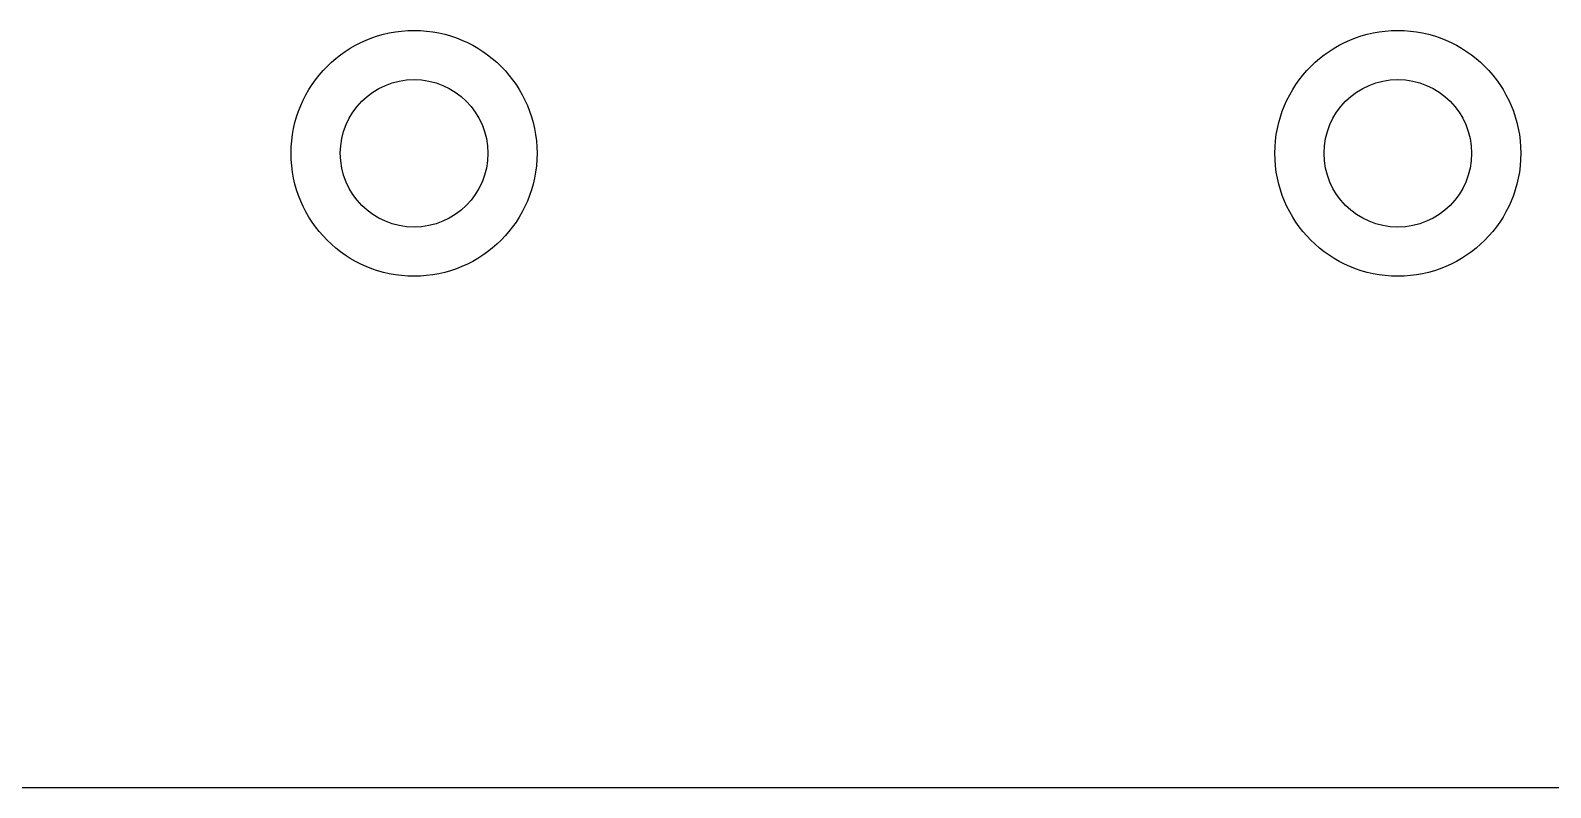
# Model space of a CAD drawing. Header units: millimetres. Extents: x 0 to 594, y 0 to 420.
# Drawn here: x 123.91 to 154.82, y 100.92 to 116.32 of the extents above; entities that cross this region are included whole.
import ezdxf

# ---------------------------------------------------------------- set-up
doc = ezdxf.new("R2010")
doc.units = ezdxf.units.MM
doc.header["$LTSCALE"] = 32.67
doc.layers.add('ASSEM_MEM', color=7, linetype='CONTINUOUS')

msp = doc.modelspace()

# ---------------------------------------------------------------- linework, layer by layer
at = {"layer": 'ASSEM_MEM', "color": 3, "linetype": 'CONTINUOUS'}
msp.add_line((65.813, 100.917), (170.74, 100.917), dxfattribs=at)
for centre in [(131.713, 113.817), (151.713, 113.817)]:
    msp.add_circle(centre, 2.5, dxfattribs=at)
at = {"layer": 'ASSEM_MEM', "color": 7, "linetype": 'CONTINUOUS'}
for centre in [(131.713, 113.817), (151.713, 113.817)]:
    msp.add_circle(centre, 1.5, dxfattribs=at)

doc.saveas('drawing.dxf')
